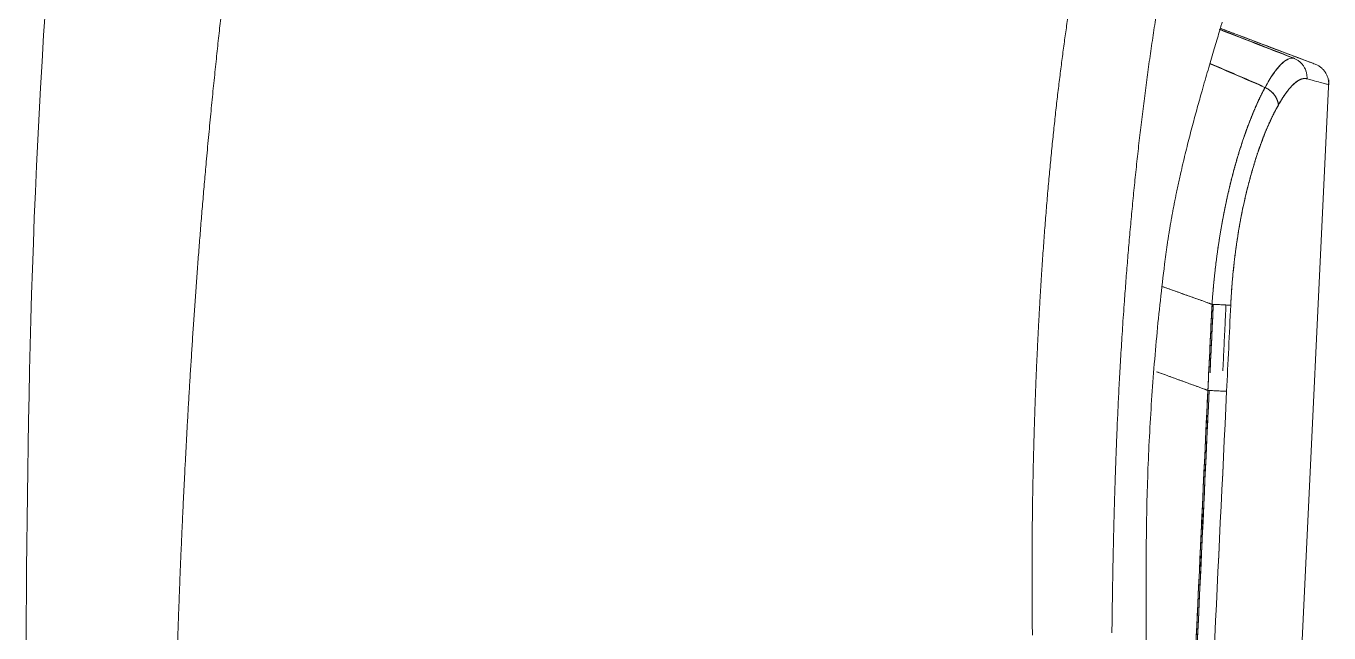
# Model space of a CAD drawing. Extents: x 12185 to 15344, y -91 to 2224.
# Drawn here: x 12843.11 to 12874.34, y 1085.92 to 1100.48 of the extents above; entities that cross this region are included whole.
import ezdxf

# ---------------------------------------------------------------- set-up
doc = ezdxf.new("R2010")
doc.units = 0
doc.header["$LTSCALE"] = 10
doc.header["$MEASUREMENT"] = 0
doc.layers.add('1', color=7, linetype='CONTINUOUS')

msp = doc.modelspace()

# ---------------------------------------------------------------- linework, layer by layer
at = {"layer": '1', "color": 7, "linetype": 'Continuous', "lineweight": 18}
msp.add_line((12872.461, 1060.108), (12874.336, 1099.186), dxfattribs=at)
for points, degree in [([(12843.109, 1085.153), (12843.145, 1097.353), (12843.575, 1111.616), (12847.728, 1125.636)], 3), ([(12871.702, 1100.399), (12872.28, 1100.174), (12872.858, 1099.949), (12873.436, 1099.724)], 3), ([(12873.977, 1099.572), (12871.733, 1100.422)], 1), ([(12873.436, 1099.724), (12872.873, 1099.944), (12872.31, 1100.163), (12871.746, 1100.382)], 3), ([(12873.452, 1099.724), (12872.884, 1099.945), (12872.316, 1100.166), (12871.748, 1100.387)], 3), ([(12871.748, 1100.387), (12872.316, 1100.166), (12872.884, 1099.945), (12873.452, 1099.724)], 3), ([(12871.755, 1100.413), (12872.486, 1100.137), (12873.216, 1099.86), (12873.947, 1099.583)], 3), ([(12873.947, 1099.583), (12873.349, 1099.81), (12872.752, 1100.036), (12872.154, 1100.262)], 3), ([(12871.482, 1099.573), (12871.895, 1099.395), (12872.308, 1099.216), (12872.721, 1099.038)], 3), ([(12872.721, 1099.038), (12872.308, 1099.216), (12871.895, 1099.395), (12871.482, 1099.573)], 3), ([(12871.485, 1099.582), (12871.905, 1099.4), (12872.325, 1099.219), (12872.745, 1099.038)], 3), ([(12872.745, 1099.038), (12872.325, 1099.219), (12871.905, 1099.4), (12871.485, 1099.582)], 3), ([(12872.804, 1099.003), (12872.939, 1099.251), (12873.198, 1099.623), (12873.411, 1099.724), (12873.499, 1099.7)], 3), ([(12873.499, 1099.7), (12873.478, 1099.708), (12873.457, 1099.716), (12873.436, 1099.724)], 3), ([(12873.436, 1099.724), (12873.457, 1099.716), (12873.478, 1099.708), (12873.499, 1099.7)], 3), ([(12873.515, 1099.7), (12873.494, 1099.708), (12873.473, 1099.716), (12873.452, 1099.724)], 3), ([(12873.452, 1099.724), (12873.473, 1099.716), (12873.494, 1099.708), (12873.515, 1099.7)], 3), ([(12873.947, 1099.583), (12873.967, 1099.576), (12873.987, 1099.568), (12874.008, 1099.56)], 3), ([(12874.008, 1099.56), (12873.987, 1099.568), (12873.967, 1099.576), (12873.947, 1099.583)], 3), ([(12872.721, 1099.038), (12872.749, 1099.026), (12872.777, 1099.014), (12872.804, 1099.003)], 3), ([(12872.804, 1099.003), (12872.777, 1099.014), (12872.749, 1099.026), (12872.721, 1099.038)], 3), ([(12871.451, 1093.832), (12870.332, 1094.233)], 1), ([(12870.332, 1094.233), (12870.705, 1094.099), (12871.078, 1093.965), (12871.451, 1093.832)], 3), ([(12871.434, 1091.737), (12871.533, 1093.802)], 1), ([(12871.533, 1093.802), (12871.5, 1093.114), (12871.467, 1092.425), (12871.434, 1091.737)], 3), ([(12871.533, 1093.802), (12871.451, 1093.832)], 1), ([(12871.451, 1093.832), (12871.478, 1093.822), (12871.505, 1093.812), (12871.533, 1093.802)], 3), ([(12871.486, 1092.16), (12871.512, 1092.708), (12871.538, 1093.255), (12871.564, 1093.802)], 3), ([(12871.564, 1093.802), (12871.486, 1092.16)], 1), ([(12871.868, 1093.786), (12871.793, 1092.21)], 1), ([(12871.982, 1093.781), (12871.949, 1093.092), (12871.916, 1092.404), (12871.883, 1091.716)], 3), ([(12871.883, 1091.715), (12871.916, 1092.404), (12871.949, 1093.092), (12871.982, 1093.781)], 3), ([(12870.205, 1092.185), (12871.352, 1091.768)], 1), ([(12871.352, 1091.768), (12870.97, 1091.907), (12870.587, 1092.046), (12870.205, 1092.185)], 3), ([(12871.434, 1091.737), (12871.037, 1083.343), (12870.641, 1074.949), (12870.244, 1066.554)], 3), ([(12870.276, 1066.554), (12870.672, 1074.95), (12871.069, 1083.345), (12871.466, 1091.741)], 3), ([(12871.883, 1091.716), (12871.48, 1083.322), (12871.077, 1074.928), (12870.674, 1066.534)], 3), ([(12870.674, 1066.534), (12871.077, 1074.928), (12871.48, 1083.322), (12871.883, 1091.715)], 3), ([(12871.352, 1091.768), (12871.434, 1091.737)], 1), ([(12871.434, 1091.737), (12871.406, 1091.747), (12871.379, 1091.757), (12871.352, 1091.768)], 3), ([(12869.957, 1087.789), (12869.94, 1080.82), (12869.922, 1073.852), (12869.905, 1066.883)], 3)]:
    msp.add_open_spline(points, degree=degree, dxfattribs=at)
at = {"layer": '1', "color": 7, "linetype": 'Continuous', "lineweight": 13}
for points, knots in [([(12846.721, 1085.09), (12846.723, 1085.149), (12846.727, 1085.269), (12846.732, 1085.448), (12846.738, 1085.629), (12846.745, 1085.81), (12846.751, 1085.993), (12846.757, 1086.177), (12846.764, 1086.362), (12846.771, 1086.548), (12846.778, 1086.735), (12846.785, 1086.924), (12846.793, 1087.113), (12846.8, 1087.304), (12846.808, 1087.495), (12846.816, 1087.688), (12846.824, 1087.882), (12846.833, 1088.077), (12846.841, 1088.272), (12846.85, 1088.47), (12846.859, 1088.668), (12846.869, 1088.867), (12846.878, 1089.067), (12846.888, 1089.269), (12846.898, 1089.471), (12846.908, 1089.675), (12846.918, 1089.879), (12846.929, 1090.085), (12846.94, 1090.292), (12846.951, 1090.499), (12846.962, 1090.708), (12846.974, 1090.918), (12846.986, 1091.129), (12846.998, 1091.341), (12847.01, 1091.555), (12847.023, 1091.769), (12847.036, 1091.984), (12847.049, 1092.2), (12847.063, 1092.418), (12847.077, 1092.636), (12847.091, 1092.855), (12847.105, 1093.076), (12847.12, 1093.297), (12847.135, 1093.52), (12847.151, 1093.743), (12847.166, 1093.968), (12847.183, 1094.193), (12847.199, 1094.42), (12847.216, 1094.648), (12847.233, 1094.876), (12847.251, 1095.106), (12847.269, 1095.337), (12847.287, 1095.568), (12847.306, 1095.801), (12847.325, 1096.035), (12847.345, 1096.269), (12847.365, 1096.505), (12847.386, 1096.742), (12847.406, 1096.979), (12847.438, 1097.333), (12847.481, 1097.796), (12847.535, 1098.361), (12847.588, 1098.905), (12847.642, 1099.43), (12847.695, 1099.934), (12847.748, 1100.419), (12847.8, 1100.884), (12847.851, 1101.329), (12847.901, 1101.755), (12847.951, 1102.162), (12847.999, 1102.549), (12848.046, 1102.916), (12848.091, 1103.265), (12848.135, 1103.595), (12848.177, 1103.905), (12848.217, 1104.197), (12848.256, 1104.47), (12848.292, 1104.724), (12848.326, 1104.96), (12848.359, 1105.178), (12848.389, 1105.377), (12848.422, 1105.598), (12848.46, 1105.845), (12848.504, 1106.123), (12848.547, 1106.395), (12848.59, 1106.662), (12848.632, 1106.923), (12848.674, 1107.178), (12848.715, 1107.428), (12848.756, 1107.672), (12848.796, 1107.912), (12848.836, 1108.145), (12848.876, 1108.373), (12848.914, 1108.596), (12848.952, 1108.814), (12848.99, 1109.026), (12849.026, 1109.233), (12849.062, 1109.435), (12849.098, 1109.631), (12849.132, 1109.822), (12849.166, 1110.009), (12849.199, 1110.19), (12849.244, 1110.44), (12849.304, 1110.765), (12849.379, 1111.17), (12849.457, 1111.588), (12849.538, 1112.019), (12849.624, 1112.462), (12849.712, 1112.916), (12849.805, 1113.381), (12849.901, 1113.856), (12850.001, 1114.34), (12850.086, 1114.738), (12850.152, 1115.044), (12850.198, 1115.257), (12850.244, 1115.463), (12850.289, 1115.663), (12850.333, 1115.857), (12850.376, 1116.044), (12850.419, 1116.226), (12850.46, 1116.401), (12850.501, 1116.571), (12850.54, 1116.735), (12850.579, 1116.893), (12850.616, 1117.046), (12850.653, 1117.193), (12850.688, 1117.334), (12850.723, 1117.471), (12850.756, 1117.601), (12850.789, 1117.727), (12850.82, 1117.848), (12850.851, 1117.963), (12850.88, 1118.074), (12850.908, 1118.179), (12850.936, 1118.28), (12850.962, 1118.375), (12850.987, 1118.466), (12851.011, 1118.552), (12851.045, 1118.67), (12851.087, 1118.819), (12851.139, 1118.998), (12851.19, 1119.172), (12851.239, 1119.34), (12851.288, 1119.503), (12851.335, 1119.66), (12851.381, 1119.812), (12851.426, 1119.959), (12851.469, 1120.1), (12851.511, 1120.237), (12851.552, 1120.368), (12851.591, 1120.495), (12851.629, 1120.616), (12851.665, 1120.733), (12851.7, 1120.846), (12851.734, 1120.953), (12851.766, 1121.057), (12851.796, 1121.155), (12851.826, 1121.249), (12851.854, 1121.339), (12851.88, 1121.425), (12851.905, 1121.506), (12851.929, 1121.583), (12851.952, 1121.656), (12851.973, 1121.724), (12851.986, 1121.769), (12851.993, 1121.79)], [0, 0, 0, 0, 0.004211, 0.008448, 0.012713, 0.017004, 0.021321, 0.025666, 0.030037, 0.034435, 0.038859, 0.04331, 0.047787, 0.052291, 0.056822, 0.061378, 0.065962, 0.070572, 0.075208, 0.079871, 0.08456, 0.089275, 0.094017, 0.098786, 0.103581, 0.108402, 0.11325, 0.118124, 0.123025, 0.127952, 0.132906, 0.137887, 0.142894, 0.147927, 0.152988, 0.158074, 0.163188, 0.168328, 0.173495, 0.178688, 0.183908, 0.189156, 0.194429, 0.19973, 0.205058, 0.210413, 0.215794, 0.221203, 0.226639, 0.232103, 0.237594, 0.243112, 0.248658, 0.254232, 0.259833, 0.265463, 0.27112, 0.276805, 0.282519, 0.288261, 0.302359, 0.315998, 0.329182, 0.341912, 0.35419, 0.366018, 0.377397, 0.388328, 0.398811, 0.408845, 0.418432, 0.427571, 0.436262, 0.444504, 0.452297, 0.459642, 0.466537, 0.472981, 0.478976, 0.484519, 0.489611, 0.49425, 0.501531, 0.508694, 0.51574, 0.522667, 0.529475, 0.536165, 0.542735, 0.549186, 0.555517, 0.561727, 0.567817, 0.573786, 0.579633, 0.585359, 0.590962, 0.596443, 0.601801, 0.607036, 0.612147, 0.617134, 0.621997, 0.632855, 0.644181, 0.655975, 0.668239, 0.680972, 0.694175, 0.707848, 0.721992, 0.736608, 0.751694, 0.758484, 0.765121, 0.771607, 0.77794, 0.78412, 0.790148, 0.796023, 0.801745, 0.807313, 0.812727, 0.817988, 0.823094, 0.828047, 0.832845, 0.837488, 0.841976, 0.84631, 0.850489, 0.854512, 0.858381, 0.862093, 0.865651, 0.869052, 0.872298, 0.875388, 0.878322, 0.885051, 0.891618, 0.898022, 0.904264, 0.910343, 0.916258, 0.92201, 0.927598, 0.933022, 0.938282, 0.943378, 0.948309, 0.953076, 0.957677, 0.962114, 0.966386, 0.970493, 0.974434, 0.97821, 0.98182, 0.985264, 0.988543, 0.991656, 0.994603, 0.997385, 1, 1, 1, 1]), ([(12867.228, 1085.868), (12867.228, 1085.901), (12867.227, 1085.967), (12867.226, 1086.067), (12867.225, 1086.168), (12867.224, 1086.269), (12867.223, 1086.371), (12867.222, 1086.473), (12867.221, 1086.576), (12867.221, 1086.68), (12867.22, 1086.784), (12867.22, 1086.889), (12867.219, 1086.995), (12867.219, 1087.101), (12867.219, 1087.207), (12867.219, 1087.314), (12867.219, 1087.422), (12867.219, 1087.53), (12867.22, 1087.639), (12867.22, 1087.748), (12867.22, 1087.858), (12867.221, 1087.968), (12867.222, 1088.079), (12867.223, 1088.19), (12867.224, 1088.302), (12867.225, 1088.414), (12867.226, 1088.527), (12867.227, 1088.64), (12867.228, 1088.754), (12867.23, 1088.868), (12867.232, 1088.983), (12867.233, 1089.098), (12867.235, 1089.214), (12867.237, 1089.33), (12867.239, 1089.446), (12867.242, 1089.563), (12867.244, 1089.68), (12867.246, 1089.798), (12867.249, 1089.916), (12867.252, 1090.035), (12867.255, 1090.154), (12867.258, 1090.273), (12867.261, 1090.393), (12867.264, 1090.513), (12867.268, 1090.633), (12867.271, 1090.754), (12867.275, 1090.876), (12867.279, 1090.997), (12867.283, 1091.119), (12867.287, 1091.241), (12867.291, 1091.364), (12867.295, 1091.487), (12867.3, 1091.61), (12867.305, 1091.734), (12867.309, 1091.858), (12867.314, 1091.982), (12867.32, 1092.107), (12867.325, 1092.231), (12867.33, 1092.357), (12867.336, 1092.482), (12867.342, 1092.608), (12867.348, 1092.734), (12867.354, 1092.86), (12867.36, 1092.986), (12867.366, 1093.113), (12867.373, 1093.24), (12867.38, 1093.367), (12867.387, 1093.495), (12867.394, 1093.623), (12867.401, 1093.751), (12867.408, 1093.879), (12867.416, 1094.007), (12867.424, 1094.136), (12867.432, 1094.265), (12867.44, 1094.394), (12867.448, 1094.523), (12867.465, 1094.776), (12867.49, 1095.148), (12867.526, 1095.635), (12867.564, 1096.111), (12867.603, 1096.579), (12867.645, 1097.036), (12867.688, 1097.485), (12867.733, 1097.924), (12867.779, 1098.355), (12867.827, 1098.778), (12867.877, 1099.192), (12867.928, 1099.599), (12867.981, 1099.998), (12868.035, 1100.389), (12868.091, 1100.774), (12868.149, 1101.151), (12868.194, 1101.435), (12868.227, 1101.64), (12868.251, 1101.779), (12868.279, 1101.946), (12868.314, 1102.141), (12868.354, 1102.365), (12868.4, 1102.616), (12868.452, 1102.894), (12868.51, 1103.198), (12868.575, 1103.528), (12868.647, 1103.883), (12868.726, 1104.262), (12868.812, 1104.665), (12868.906, 1105.092), (12869.009, 1105.541), (12869.119, 1106.012), (12869.239, 1106.506), (12869.34, 1106.908), (12869.418, 1107.216), (12869.472, 1107.422), (12869.525, 1107.627), (12869.578, 1107.828), (12869.63, 1108.028), (12869.683, 1108.226), (12869.735, 1108.421), (12869.788, 1108.615), (12869.84, 1108.807), (12869.891, 1108.996), (12869.943, 1109.184), (12869.994, 1109.37), (12870.045, 1109.554), (12870.096, 1109.736), (12870.147, 1109.916), (12870.197, 1110.095), (12870.247, 1110.272), (12870.297, 1110.448), (12870.346, 1110.621), (12870.395, 1110.793), (12870.444, 1110.964), (12870.492, 1111.133), (12870.54, 1111.3), (12870.588, 1111.466), (12870.635, 1111.63), (12870.682, 1111.793), (12870.729, 1111.954), (12870.775, 1112.114), (12870.806, 1112.22), (12870.821, 1112.273)], [0, 0, 0, 0, 0.002945, 0.005909, 0.008892, 0.011893, 0.014913, 0.017951, 0.021006, 0.02408, 0.027171, 0.03028, 0.033407, 0.03655, 0.039711, 0.042889, 0.046083, 0.049295, 0.052522, 0.055767, 0.059027, 0.062303, 0.065596, 0.068904, 0.072228, 0.075567, 0.078922, 0.082292, 0.085677, 0.089078, 0.092493, 0.095922, 0.099367, 0.102826, 0.106299, 0.109786, 0.113288, 0.116804, 0.120333, 0.123877, 0.127434, 0.131004, 0.134588, 0.138186, 0.141797, 0.145421, 0.149058, 0.152708, 0.156371, 0.160047, 0.163736, 0.167437, 0.171151, 0.174878, 0.178617, 0.182369, 0.186133, 0.189909, 0.193698, 0.197499, 0.201313, 0.205138, 0.208976, 0.212826, 0.216688, 0.220562, 0.224449, 0.228347, 0.232258, 0.236181, 0.240116, 0.244064, 0.248023, 0.251995, 0.25598, 0.259976, 0.263985, 0.279444, 0.294687, 0.309728, 0.324581, 0.339259, 0.353776, 0.368143, 0.382372, 0.396476, 0.410466, 0.424352, 0.438144, 0.451853, 0.465488, 0.479058, 0.492571, 0.496594, 0.501716, 0.507943, 0.51528, 0.523737, 0.533325, 0.544058, 0.555953, 0.569032, 0.583322, 0.598854, 0.615665, 0.633798, 0.653305, 0.674242, 0.696675, 0.720679, 0.730586, 0.74048, 0.750359, 0.760225, 0.770076, 0.779911, 0.789731, 0.799535, 0.809321, 0.81909, 0.828841, 0.838571, 0.848282, 0.857971, 0.867639, 0.877282, 0.886902, 0.896496, 0.906063, 0.915603, 0.925113, 0.934593, 0.944042, 0.953458, 0.96284, 0.972187, 0.981496, 0.990768, 1, 1, 1, 1])]:
    msp.add_open_spline(points, degree=3, knots=knots, dxfattribs=at)
at = {"layer": '1', "color": 7, "linetype": 'Continuous', "lineweight": 18}
for points, knots in [([(12869.134, 1085.919), (12869.134, 1085.941), (12869.135, 1085.985), (12869.136, 1086.053), (12869.137, 1086.123), (12869.138, 1086.195), (12869.139, 1086.269), (12869.14, 1086.346), (12869.141, 1086.425), (12869.142, 1086.507), (12869.143, 1086.59), (12869.144, 1086.677), (12869.146, 1086.765), (12869.147, 1086.856), (12869.149, 1086.949), (12869.15, 1087.045), (12869.152, 1087.142), (12869.154, 1087.242), (12869.155, 1087.345), (12869.157, 1087.449), (12869.159, 1087.556), (12869.161, 1087.666), (12869.164, 1087.777), (12869.166, 1087.891), (12869.169, 1088.007), (12869.171, 1088.126), (12869.174, 1088.247), (12869.177, 1088.37), (12869.18, 1088.495), (12869.184, 1088.623), (12869.187, 1088.753), (12869.191, 1088.886), (12869.194, 1089.02), (12869.198, 1089.157), (12869.203, 1089.297), (12869.207, 1089.438), (12869.212, 1089.582), (12869.216, 1089.728), (12869.221, 1089.876), (12869.227, 1090.026), (12869.232, 1090.179), (12869.239, 1090.355), (12869.247, 1090.556), (12869.256, 1090.785), (12869.266, 1091.023), (12869.278, 1091.27), (12869.29, 1091.526), (12869.303, 1091.791), (12869.318, 1092.064), (12869.334, 1092.346), (12869.351, 1092.637), (12869.369, 1092.936), (12869.389, 1093.243), (12869.41, 1093.558), (12869.431, 1093.852), (12869.451, 1094.122), (12869.47, 1094.365), (12869.489, 1094.61), (12869.509, 1094.855), (12869.529, 1095.101), (12869.551, 1095.349), (12869.572, 1095.597), (12869.595, 1095.846), (12869.618, 1096.095), (12869.643, 1096.346), (12869.667, 1096.597), (12869.693, 1096.848), (12869.72, 1097.1), (12869.747, 1097.352), (12869.775, 1097.605), (12869.804, 1097.857), (12869.834, 1098.11), (12869.864, 1098.363), (12869.896, 1098.616), (12869.928, 1098.869), (12869.961, 1099.121), (12869.995, 1099.374), (12870.03, 1099.626), (12870.066, 1099.878), (12870.103, 1100.129), (12870.14, 1100.38), (12870.179, 1100.63), (12870.218, 1100.879), (12870.25, 1101.079), (12870.275, 1101.234), (12870.294, 1101.35), (12870.316, 1101.477), (12870.339, 1101.618), (12870.365, 1101.77), (12870.393, 1101.934), (12870.423, 1102.11), (12870.456, 1102.297), (12870.492, 1102.495), (12870.53, 1102.704), (12870.571, 1102.923), (12870.615, 1103.152), (12870.661, 1103.391), (12870.71, 1103.639), (12870.761, 1103.896), (12870.816, 1104.162), (12870.873, 1104.436), (12870.933, 1104.717), (12870.996, 1105.006), (12871.062, 1105.302), (12871.131, 1105.604), (12871.202, 1105.913), (12871.276, 1106.227), (12871.352, 1106.547), (12871.431, 1106.872), (12871.49, 1107.109), (12871.527, 1107.258), (12871.542, 1107.32), (12871.558, 1107.383), (12871.574, 1107.448), (12871.591, 1107.515), (12871.609, 1107.584), (12871.627, 1107.655), (12871.646, 1107.728), (12871.665, 1107.803), (12871.685, 1107.88), (12871.705, 1107.958), (12871.726, 1108.038), (12871.747, 1108.12), (12871.769, 1108.204), (12871.792, 1108.289), (12871.815, 1108.376), (12871.838, 1108.465), (12871.862, 1108.556), (12871.887, 1108.648), (12871.912, 1108.742), (12871.938, 1108.838), (12871.964, 1108.935), (12871.991, 1109.034), (12872.018, 1109.134), (12872.045, 1109.236), (12872.073, 1109.339), (12872.102, 1109.444), (12872.131, 1109.551), (12872.16, 1109.659), (12872.19, 1109.768), (12872.221, 1109.879), (12872.251, 1109.992), (12872.282, 1110.106), (12872.314, 1110.221), (12872.346, 1110.338), (12872.378, 1110.456), (12872.411, 1110.575), (12872.444, 1110.696), (12872.478, 1110.818), (12872.512, 1110.942), (12872.546, 1111.066), (12872.581, 1111.192), (12872.616, 1111.32), (12872.652, 1111.448), (12872.687, 1111.578), (12872.724, 1111.709), (12872.761, 1111.841), (12872.798, 1111.974), (12872.836, 1112.109), (12872.875, 1112.245), (12872.914, 1112.382), (12872.953, 1112.521), (12872.979, 1112.613), (12872.992, 1112.66)], [0, 0, 0, 0, 0.001889, 0.003843, 0.005863, 0.00795, 0.010102, 0.012322, 0.014608, 0.016961, 0.019382, 0.021871, 0.024428, 0.027053, 0.029745, 0.032504, 0.03533, 0.038223, 0.041182, 0.044209, 0.047302, 0.050462, 0.053691, 0.056987, 0.060351, 0.063783, 0.067283, 0.070852, 0.074488, 0.078191, 0.081962, 0.085801, 0.089707, 0.093681, 0.097722, 0.101831, 0.106007, 0.11025, 0.114561, 0.118939, 0.123385, 0.127898, 0.13432, 0.141011, 0.14797, 0.155197, 0.162692, 0.170456, 0.178488, 0.186788, 0.195357, 0.204195, 0.213301, 0.222675, 0.232318, 0.239557, 0.24685, 0.254199, 0.261603, 0.269062, 0.276577, 0.284146, 0.29177, 0.299449, 0.307183, 0.314972, 0.322816, 0.330715, 0.338669, 0.346677, 0.35474, 0.362858, 0.371031, 0.379259, 0.387541, 0.395878, 0.404271, 0.412718, 0.42122, 0.429777, 0.438389, 0.447056, 0.455779, 0.464557, 0.468209, 0.472333, 0.476931, 0.482001, 0.487544, 0.49356, 0.500049, 0.507011, 0.514445, 0.522352, 0.530732, 0.539585, 0.548911, 0.55871, 0.568982, 0.579727, 0.590947, 0.602641, 0.614809, 0.627452, 0.640571, 0.654166, 0.668238, 0.682786, 0.697813, 0.713318, 0.716132, 0.719046, 0.722059, 0.725171, 0.728384, 0.731695, 0.735107, 0.738618, 0.742229, 0.74594, 0.74975, 0.75366, 0.75767, 0.76178, 0.76599, 0.7703, 0.77471, 0.77922, 0.78383, 0.78854, 0.79335, 0.79826, 0.803271, 0.808381, 0.813592, 0.818904, 0.824315, 0.829827, 0.835439, 0.841152, 0.846964, 0.852877, 0.85889, 0.865003, 0.871215, 0.877528, 0.883939, 0.89045, 0.897059, 0.903767, 0.910571, 0.917473, 0.924472, 0.931568, 0.938761, 0.946053, 0.953445, 0.96094, 0.968541, 0.97625, 0.984064, 0.991982, 1, 1, 1, 1]), ([(12870.396, 1094.765), (12870.397, 1094.778), (12870.401, 1094.804), (12870.406, 1094.843), (12870.411, 1094.882), (12870.416, 1094.921), (12870.421, 1094.959), (12870.426, 1094.998), (12870.431, 1095.037), (12870.437, 1095.075), (12870.442, 1095.114), (12870.448, 1095.152), (12870.453, 1095.19), (12870.459, 1095.229), (12870.464, 1095.267), (12870.47, 1095.305), (12870.476, 1095.343), (12870.482, 1095.381), (12870.488, 1095.419), (12870.494, 1095.457), (12870.5, 1095.495), (12870.506, 1095.533), (12870.512, 1095.571), (12870.518, 1095.609), (12870.525, 1095.646), (12870.531, 1095.684), (12870.537, 1095.721), (12870.544, 1095.759), (12870.551, 1095.796), (12870.557, 1095.834), (12870.564, 1095.871), (12870.57, 1095.908), (12870.577, 1095.946), (12870.584, 1095.983), (12870.591, 1096.02), (12870.598, 1096.057), (12870.605, 1096.094), (12870.612, 1096.131), (12870.619, 1096.168), (12870.626, 1096.205), (12870.633, 1096.241), (12870.64, 1096.278), (12870.648, 1096.315), (12870.655, 1096.351), (12870.662, 1096.388), (12870.67, 1096.424), (12870.677, 1096.461), (12870.685, 1096.497), (12870.692, 1096.534), (12870.7, 1096.57), (12870.708, 1096.606), (12870.715, 1096.642), (12870.723, 1096.678), (12870.731, 1096.714), (12870.739, 1096.75), (12870.747, 1096.786), (12870.755, 1096.822), (12870.763, 1096.858), (12870.771, 1096.894), (12870.794, 1096.999), (12870.834, 1097.173), (12870.891, 1097.41), (12870.949, 1097.643), (12871.006, 1097.87), (12871.064, 1098.091), (12871.123, 1098.308), (12871.18, 1098.519), (12871.238, 1098.725), (12871.3, 1098.946), (12871.367, 1099.179), (12871.438, 1099.422), (12871.506, 1099.653), (12871.571, 1099.875), (12871.633, 1100.085), (12871.692, 1100.286), (12871.734, 1100.426), (12871.76, 1100.516), (12871.77, 1100.547), (12871.775, 1100.565), (12871.776, 1100.568)], [0, 0, 0, 0, 0.005469, 0.010932, 0.016389, 0.02184, 0.027284, 0.032723, 0.038156, 0.043584, 0.049007, 0.054425, 0.059837, 0.065245, 0.070649, 0.076048, 0.081444, 0.086835, 0.092222, 0.097606, 0.102987, 0.108364, 0.113739, 0.11911, 0.124479, 0.129846, 0.13521, 0.140572, 0.145932, 0.151291, 0.156648, 0.162004, 0.167358, 0.172712, 0.178065, 0.183417, 0.188769, 0.19412, 0.199472, 0.204824, 0.210176, 0.215528, 0.220881, 0.226235, 0.23159, 0.236947, 0.242304, 0.247664, 0.253025, 0.258388, 0.263753, 0.269121, 0.274491, 0.279863, 0.285239, 0.290617, 0.295999, 0.301384, 0.306773, 0.312165, 0.349115, 0.385819, 0.422328, 0.458693, 0.494962, 0.531189, 0.567424, 0.603717, 0.64012, 0.687504, 0.734825, 0.782187, 0.829698, 0.877463, 0.925586, 0.974172, 0.985706, 0.997225, 1, 1, 1, 1]), ([(12873.499, 1099.7), (12873.455, 1099.712), (12873.407, 1099.705), (12873.303, 1099.658), (12873.247, 1099.617), (12873.129, 1099.5), (12873.067, 1099.424), (12872.939, 1099.238), (12872.872, 1099.129), (12872.804, 1099.003)], [0, 0, 0, 0, 0.25, 0.25, 0.5, 0.5, 0.75, 0.75, 1, 1, 1, 1]), ([(12873.81, 1099.21), (12873.811, 1099.235), (12873.811, 1099.26), (12873.806, 1099.31), (12873.802, 1099.336), (12873.789, 1099.386), (12873.781, 1099.412), (12873.76, 1099.46), (12873.747, 1099.484), (12873.719, 1099.529), (12873.703, 1099.551), (12873.668, 1099.59), (12873.648, 1099.608), (12873.608, 1099.641), (12873.587, 1099.655), (12873.544, 1099.681), (12873.522, 1099.691), (12873.499, 1099.7)], [0, 0, 0, 0, 0.125, 0.125, 0.25, 0.25, 0.375, 0.375, 0.5, 0.5, 0.625, 0.625, 0.75, 0.75, 0.875, 0.875, 1, 1, 1, 1]), ([(12873.499, 1099.7), (12873.522, 1099.691), (12873.544, 1099.681), (12873.587, 1099.655), (12873.608, 1099.641), (12873.648, 1099.608), (12873.667, 1099.59), (12873.703, 1099.551), (12873.719, 1099.529), (12873.747, 1099.484), (12873.76, 1099.461), (12873.781, 1099.412), (12873.789, 1099.387), (12873.802, 1099.336), (12873.806, 1099.31), (12873.811, 1099.26), (12873.811, 1099.235), (12873.81, 1099.21)], [0, 0, 0, 0, 0.125, 0.125, 0.25, 0.25, 0.375, 0.375, 0.5, 0.5, 0.625, 0.625, 0.75, 0.75, 0.875, 0.875, 1, 1, 1, 1]), ([(12874.008, 1099.56), (12874.03, 1099.552), (12874.053, 1099.541), (12874.098, 1099.516), (12874.12, 1099.502), (12874.161, 1099.469), (12874.181, 1099.451), (12874.217, 1099.411), (12874.234, 1099.39), (12874.263, 1099.344), (12874.276, 1099.321), (12874.298, 1099.271), (12874.307, 1099.246), (12874.321, 1099.195), (12874.325, 1099.169), (12874.331, 1099.118), (12874.331, 1099.093), (12874.33, 1099.069)], [0, 0, 0, 0, 0.125, 0.125, 0.25, 0.25, 0.375, 0.375, 0.5, 0.5, 0.625, 0.625, 0.75, 0.75, 0.875, 0.875, 1, 1, 1, 1]), ([(12874.33, 1099.069), (12874.331, 1099.093), (12874.331, 1099.118), (12874.325, 1099.169), (12874.321, 1099.195), (12874.307, 1099.246), (12874.298, 1099.271), (12874.276, 1099.321), (12874.263, 1099.344), (12874.234, 1099.39), (12874.217, 1099.411), (12874.181, 1099.451), (12874.161, 1099.469), (12874.12, 1099.502), (12874.098, 1099.516), (12874.053, 1099.541), (12874.03, 1099.552), (12874.008, 1099.56)], [0, 0, 0, 0, 0.125, 0.125, 0.25, 0.25, 0.375, 0.375, 0.5, 0.5, 0.625, 0.625, 0.75, 0.75, 0.875, 0.875, 1, 1, 1, 1]), ([(12873.81, 1099.21), (12873.808, 1099.211), (12873.803, 1099.212), (12873.797, 1099.214), (12873.79, 1099.215), (12873.784, 1099.216), (12873.777, 1099.217), (12873.77, 1099.217), (12873.763, 1099.218), (12873.757, 1099.218), (12873.75, 1099.218), (12873.743, 1099.217), (12873.736, 1099.217), (12873.729, 1099.216), (12873.722, 1099.215), (12873.715, 1099.214), (12873.708, 1099.213), (12873.701, 1099.211), (12873.694, 1099.21), (12873.686, 1099.208), (12873.679, 1099.205), (12873.672, 1099.203), (12873.665, 1099.2), (12873.657, 1099.197), (12873.65, 1099.194), (12873.642, 1099.191), (12873.635, 1099.188), (12873.627, 1099.184), (12873.62, 1099.18), (12873.612, 1099.176), (12873.605, 1099.171), (12873.597, 1099.167), (12873.589, 1099.162), (12873.582, 1099.157), (12873.574, 1099.152), (12873.566, 1099.146), (12873.558, 1099.141), (12873.55, 1099.135), (12873.542, 1099.129), (12873.534, 1099.122), (12873.526, 1099.116), (12873.518, 1099.109), (12873.51, 1099.102), (12873.502, 1099.095), (12873.494, 1099.088), (12873.486, 1099.08), (12873.478, 1099.072), (12873.47, 1099.064), (12873.461, 1099.056), (12873.453, 1099.047), (12873.445, 1099.039), (12873.436, 1099.03), (12873.428, 1099.021), (12873.42, 1099.011), (12873.411, 1099.002), (12873.403, 1098.992), (12873.394, 1098.982), (12873.386, 1098.972), (12873.377, 1098.962), (12873.368, 1098.951), (12873.36, 1098.94), (12873.351, 1098.929), (12873.342, 1098.918), (12873.334, 1098.906), (12873.325, 1098.895), (12873.316, 1098.883), (12873.307, 1098.871), (12873.298, 1098.858), (12873.289, 1098.846), (12873.28, 1098.833), (12873.271, 1098.82), (12873.262, 1098.807), (12873.253, 1098.793), (12873.244, 1098.78), (12873.235, 1098.766), (12873.226, 1098.752), (12873.217, 1098.737), (12873.208, 1098.723), (12873.199, 1098.708), (12873.189, 1098.693), (12873.18, 1098.678), (12873.171, 1098.663), (12873.162, 1098.647), (12873.152, 1098.631), (12873.143, 1098.615), (12873.134, 1098.599), (12873.127, 1098.588), (12873.124, 1098.582)], [0, 0, 0, 0, 0.012087, 0.024155, 0.036203, 0.048233, 0.060245, 0.072239, 0.084216, 0.096176, 0.108119, 0.120046, 0.131957, 0.143853, 0.155734, 0.1676, 0.179452, 0.191291, 0.203117, 0.214929, 0.226729, 0.238518, 0.250294, 0.26206, 0.273815, 0.285559, 0.297294, 0.30902, 0.320736, 0.332444, 0.344144, 0.355836, 0.367521, 0.379199, 0.39087, 0.402536, 0.414197, 0.425852, 0.437503, 0.449149, 0.460792, 0.472432, 0.484069, 0.495703, 0.507336, 0.518967, 0.530597, 0.542226, 0.553855, 0.565485, 0.577115, 0.588746, 0.600379, 0.612014, 0.623652, 0.635292, 0.646936, 0.658584, 0.670236, 0.681893, 0.693555, 0.705222, 0.716896, 0.728576, 0.740263, 0.751957, 0.763659, 0.77537, 0.787089, 0.798817, 0.810554, 0.822302, 0.83406, 0.845828, 0.857608, 0.8694, 0.881204, 0.89302, 0.904849, 0.916692, 0.928549, 0.940419, 0.952304, 0.964205, 0.97612, 0.988052, 1, 1, 1, 1]), ([(12873.124, 1098.582), (12873.198, 1098.713), (12873.372, 1098.976), (12873.608, 1099.2), (12873.751, 1099.226), (12873.81, 1099.21)], [0, 0, 0, 0, 0.282557, 0.672041, 1, 1, 1, 1]), ([(12873.81, 1099.21), (12873.896, 1099.187), (12873.971, 1099.167), (12874.1, 1099.132), (12874.154, 1099.117), (12874.241, 1099.094), (12874.274, 1099.085), (12874.318, 1099.072), (12874.329, 1099.069), (12874.33, 1099.069)], [0, 0, 0, 0, 0.25, 0.25, 0.5, 0.5, 0.75, 0.75, 1, 1, 1, 1]), ([(12871.533, 1093.802), (12871.534, 1093.816), (12871.535, 1093.843), (12871.538, 1093.883), (12871.542, 1093.924), (12871.545, 1093.965), (12871.548, 1094.006), (12871.551, 1094.047), (12871.555, 1094.088), (12871.559, 1094.13), (12871.562, 1094.172), (12871.566, 1094.214), (12871.57, 1094.256), (12871.574, 1094.298), (12871.578, 1094.34), (12871.582, 1094.383), (12871.587, 1094.426), (12871.591, 1094.469), (12871.596, 1094.512), (12871.601, 1094.555), (12871.605, 1094.598), (12871.61, 1094.642), (12871.615, 1094.686), (12871.621, 1094.73), (12871.626, 1094.774), (12871.631, 1094.818), (12871.637, 1094.862), (12871.643, 1094.907), (12871.649, 1094.951), (12871.655, 1094.996), (12871.661, 1095.041), (12871.667, 1095.087), (12871.673, 1095.132), (12871.68, 1095.177), (12871.687, 1095.223), (12871.694, 1095.269), (12871.701, 1095.315), (12871.708, 1095.361), (12871.715, 1095.407), (12871.723, 1095.454), (12871.73, 1095.5), (12871.738, 1095.547), (12871.746, 1095.594), (12871.754, 1095.641), (12871.762, 1095.688), (12871.771, 1095.735), (12871.779, 1095.782), (12871.788, 1095.83), (12871.797, 1095.877), (12871.806, 1095.925), (12871.815, 1095.973), (12871.824, 1096.02), (12871.834, 1096.068), (12871.844, 1096.116), (12871.853, 1096.164), (12871.863, 1096.212), (12871.874, 1096.26), (12871.884, 1096.308), (12871.894, 1096.356), (12871.905, 1096.404), (12871.916, 1096.452), (12871.927, 1096.5), (12871.938, 1096.548), (12871.949, 1096.596), (12871.961, 1096.644), (12871.972, 1096.692), (12871.984, 1096.74), (12871.996, 1096.788), (12872.008, 1096.835), (12872.02, 1096.883), (12872.033, 1096.93), (12872.045, 1096.978), (12872.058, 1097.025), (12872.071, 1097.072), (12872.084, 1097.119), (12872.097, 1097.166), (12872.11, 1097.213), (12872.124, 1097.26), (12872.137, 1097.306), (12872.151, 1097.352), (12872.165, 1097.399), (12872.179, 1097.445), (12872.193, 1097.49), (12872.207, 1097.536), (12872.222, 1097.581), (12872.236, 1097.627), (12872.251, 1097.671), (12872.266, 1097.716), (12872.281, 1097.761), (12872.296, 1097.805), (12872.311, 1097.849), (12872.326, 1097.893), (12872.342, 1097.936), (12872.357, 1097.979), (12872.373, 1098.022), (12872.388, 1098.065), (12872.404, 1098.107), (12872.42, 1098.149), (12872.436, 1098.19), (12872.452, 1098.232), (12872.468, 1098.273), (12872.485, 1098.313), (12872.501, 1098.353), (12872.517, 1098.393), (12872.534, 1098.433), (12872.55, 1098.472), (12872.567, 1098.51), (12872.584, 1098.549), (12872.6, 1098.586), (12872.617, 1098.624), (12872.634, 1098.661), (12872.651, 1098.697), (12872.668, 1098.733), (12872.685, 1098.769), (12872.702, 1098.804), (12872.719, 1098.838), (12872.736, 1098.872), (12872.753, 1098.906), (12872.77, 1098.939), (12872.787, 1098.971), (12872.799, 1098.992), (12872.804, 1099.003)], [0, 0, 0, 0, 0.006238, 0.012505, 0.0188, 0.025125, 0.031478, 0.03786, 0.044272, 0.050714, 0.057185, 0.063687, 0.070219, 0.076782, 0.083376, 0.090001, 0.096658, 0.103346, 0.110068, 0.116821, 0.123608, 0.130429, 0.137283, 0.144172, 0.151096, 0.158055, 0.16505, 0.172082, 0.17915, 0.186256, 0.193399, 0.200582, 0.207803, 0.215065, 0.222366, 0.229709, 0.237094, 0.244521, 0.251992, 0.259506, 0.267063, 0.274663, 0.282306, 0.289991, 0.29772, 0.30549, 0.313303, 0.321158, 0.329055, 0.336993, 0.344973, 0.352994, 0.361057, 0.36916, 0.377303, 0.385487, 0.393711, 0.401975, 0.410279, 0.418622, 0.427004, 0.435425, 0.443885, 0.452383, 0.46092, 0.469494, 0.478107, 0.486757, 0.495444, 0.504168, 0.512929, 0.521727, 0.530563, 0.539436, 0.548347, 0.557296, 0.566282, 0.575306, 0.584368, 0.593468, 0.602606, 0.611783, 0.620997, 0.63025, 0.639542, 0.648871, 0.65824, 0.667647, 0.677093, 0.686577, 0.696101, 0.705663, 0.715264, 0.724904, 0.734583, 0.744301, 0.754058, 0.763855, 0.77369, 0.783565, 0.793479, 0.803432, 0.813424, 0.823456, 0.833527, 0.843637, 0.853786, 0.863975, 0.874203, 0.88447, 0.894777, 0.905123, 0.915508, 0.925932, 0.936395, 0.946898, 0.95744, 0.968021, 0.978642, 0.989301, 1, 1, 1, 1]), ([(12872.804, 1099.003), (12872.801, 1098.997), (12872.795, 1098.985), (12872.786, 1098.968), (12872.776, 1098.95), (12872.767, 1098.932), (12872.757, 1098.914), (12872.748, 1098.895), (12872.739, 1098.877), (12872.729, 1098.858), (12872.72, 1098.839), (12872.71, 1098.82), (12872.701, 1098.801), (12872.691, 1098.782), (12872.682, 1098.762), (12872.673, 1098.743), (12872.663, 1098.723), (12872.654, 1098.703), (12872.644, 1098.683), (12872.635, 1098.662), (12872.626, 1098.642), (12872.616, 1098.621), (12872.607, 1098.6), (12872.598, 1098.579), (12872.588, 1098.558), (12872.579, 1098.537), (12872.57, 1098.515), (12872.56, 1098.494), (12872.551, 1098.472), (12872.542, 1098.45), (12872.532, 1098.428), (12872.523, 1098.406), (12872.514, 1098.383), (12872.504, 1098.361), (12872.495, 1098.338), (12872.486, 1098.315), (12872.477, 1098.292), (12872.468, 1098.269), (12872.459, 1098.246), (12872.449, 1098.223), (12872.44, 1098.199), (12872.431, 1098.176), (12872.422, 1098.152), (12872.413, 1098.128), (12872.404, 1098.104), (12872.395, 1098.08), (12872.386, 1098.056), (12872.377, 1098.031), (12872.368, 1098.007), (12872.359, 1097.982), (12872.35, 1097.958), (12872.341, 1097.933), (12872.332, 1097.908), (12872.324, 1097.883), (12872.315, 1097.857), (12872.306, 1097.832), (12872.297, 1097.807), (12872.289, 1097.781), (12872.28, 1097.755), (12872.271, 1097.73), (12872.263, 1097.704), (12872.254, 1097.678), (12872.246, 1097.652), (12872.237, 1097.625), (12872.229, 1097.599), (12872.22, 1097.573), (12872.212, 1097.546), (12872.203, 1097.52), (12872.195, 1097.493), (12872.187, 1097.466), (12872.179, 1097.439), (12872.17, 1097.412), (12872.162, 1097.385), (12872.154, 1097.358), (12872.146, 1097.33), (12872.138, 1097.303), (12872.13, 1097.276), (12872.122, 1097.248), (12872.114, 1097.22), (12872.106, 1097.193), (12872.098, 1097.165), (12872.09, 1097.137), (12872.083, 1097.109), (12872.075, 1097.081), (12872.067, 1097.053), (12872.059, 1097.024), (12872.052, 1096.996), (12872.044, 1096.968), (12872.037, 1096.939), (12872.029, 1096.911), (12872.022, 1096.882), (12872.014, 1096.853), (12872.007, 1096.825), (12872, 1096.796), (12871.993, 1096.767), (12871.985, 1096.738), (12871.978, 1096.709), (12871.971, 1096.68), (12871.964, 1096.651), (12871.957, 1096.622), (12871.95, 1096.593), (12871.943, 1096.563), (12871.936, 1096.534), (12871.93, 1096.505), (12871.923, 1096.475), (12871.916, 1096.446), (12871.909, 1096.416), (12871.903, 1096.387), (12871.896, 1096.357), (12871.89, 1096.328), (12871.883, 1096.298), (12871.877, 1096.268), (12871.871, 1096.238), (12871.864, 1096.209), (12871.858, 1096.179), (12871.852, 1096.149), (12871.846, 1096.119), (12871.84, 1096.089), (12871.834, 1096.059), (12871.828, 1096.029), (12871.822, 1095.999), (12871.816, 1095.969), (12871.81, 1095.939), (12871.804, 1095.909), (12871.798, 1095.879), (12871.793, 1095.849), (12871.787, 1095.819), (12871.782, 1095.789), (12871.776, 1095.758), (12871.771, 1095.728), (12871.765, 1095.698), (12871.76, 1095.668), (12871.755, 1095.638), (12871.749, 1095.607), (12871.744, 1095.577), (12871.739, 1095.547), (12871.734, 1095.516), (12871.729, 1095.486), (12871.724, 1095.456), (12871.719, 1095.425), (12871.714, 1095.395), (12871.709, 1095.365), (12871.705, 1095.334), (12871.7, 1095.304), (12871.695, 1095.273), (12871.691, 1095.243), (12871.686, 1095.213), (12871.682, 1095.182), (12871.677, 1095.152), (12871.673, 1095.121), (12871.668, 1095.091), (12871.664, 1095.061), (12871.66, 1095.03), (12871.656, 1095), (12871.652, 1094.97), (12871.648, 1094.939), (12871.644, 1094.909), (12871.64, 1094.878), (12871.636, 1094.848), (12871.632, 1094.818), (12871.628, 1094.788), (12871.624, 1094.757), (12871.621, 1094.727), (12871.617, 1094.697), (12871.614, 1094.666), (12871.61, 1094.636), (12871.607, 1094.606), (12871.603, 1094.576), (12871.6, 1094.546), (12871.596, 1094.516), (12871.593, 1094.485), (12871.59, 1094.455), (12871.587, 1094.425), (12871.584, 1094.395), (12871.581, 1094.365), (12871.578, 1094.335), (12871.575, 1094.305), (12871.572, 1094.276), (12871.569, 1094.246), (12871.566, 1094.216), (12871.564, 1094.186), (12871.561, 1094.156), (12871.558, 1094.127), (12871.556, 1094.097), (12871.553, 1094.067), (12871.551, 1094.038), (12871.548, 1094.008), (12871.546, 1093.979), (12871.544, 1093.949), (12871.541, 1093.92), (12871.539, 1093.89), (12871.537, 1093.861), (12871.535, 1093.832), (12871.533, 1093.812), (12871.533, 1093.802), (12871.533, 1093.802)], [0, 0, 0, 0, 0.005874, 0.011742, 0.017603, 0.023458, 0.029306, 0.035148, 0.040983, 0.046812, 0.052634, 0.058449, 0.064258, 0.07006, 0.075855, 0.081644, 0.087426, 0.093201, 0.098969, 0.10473, 0.110485, 0.116233, 0.121974, 0.127708, 0.133435, 0.139155, 0.144868, 0.150575, 0.156274, 0.161966, 0.167651, 0.17333, 0.179001, 0.184665, 0.190322, 0.195972, 0.201614, 0.20725, 0.212878, 0.2185, 0.224114, 0.229721, 0.235321, 0.240913, 0.246499, 0.252077, 0.257649, 0.263213, 0.26877, 0.27432, 0.279863, 0.285398, 0.290927, 0.296449, 0.301963, 0.30747, 0.312971, 0.318464, 0.32395, 0.329429, 0.334901, 0.340366, 0.345824, 0.351275, 0.356719, 0.362156, 0.367586, 0.373009, 0.378426, 0.383835, 0.389238, 0.394633, 0.400022, 0.405404, 0.410779, 0.416148, 0.42151, 0.426864, 0.432213, 0.437554, 0.442889, 0.448217, 0.453538, 0.458852, 0.464159, 0.46946, 0.474754, 0.48004, 0.48532, 0.490593, 0.495858, 0.501117, 0.506369, 0.511614, 0.516851, 0.522082, 0.527305, 0.532521, 0.53773, 0.542932, 0.548127, 0.553314, 0.558494, 0.563667, 0.568833, 0.573991, 0.579142, 0.584285, 0.589421, 0.59455, 0.599671, 0.604785, 0.609891, 0.61499, 0.620082, 0.625166, 0.630242, 0.635311, 0.640373, 0.645428, 0.650476, 0.655516, 0.660549, 0.665575, 0.670593, 0.675605, 0.680609, 0.685606, 0.690597, 0.69558, 0.700556, 0.705526, 0.710488, 0.715443, 0.720392, 0.725334, 0.730269, 0.735197, 0.740118, 0.745032, 0.74994, 0.754841, 0.759736, 0.764624, 0.769505, 0.774379, 0.779247, 0.784109, 0.788963, 0.793811, 0.798653, 0.803487, 0.808315, 0.813136, 0.81795, 0.822756, 0.827557, 0.83235, 0.837136, 0.841915, 0.846686, 0.851451, 0.856209, 0.860959, 0.865702, 0.870438, 0.875167, 0.879888, 0.884602, 0.889308, 0.894007, 0.898699, 0.903383, 0.908059, 0.912728, 0.917389, 0.922043, 0.926689, 0.931328, 0.935958, 0.940581, 0.945197, 0.949805, 0.954405, 0.958997, 0.963582, 0.968159, 0.972728, 0.977289, 0.981843, 0.986389, 0.990927, 0.995457, 0.999979, 1, 1, 1, 1]), ([(12873.124, 1098.582), (12873.121, 1098.577), (12873.115, 1098.566), (12873.105, 1098.549), (12873.096, 1098.532), (12873.087, 1098.515), (12873.077, 1098.498), (12873.068, 1098.481), (12873.059, 1098.463), (12873.049, 1098.446), (12873.04, 1098.428), (12873.031, 1098.41), (12873.022, 1098.392), (12873.012, 1098.374), (12873.003, 1098.355), (12872.994, 1098.337), (12872.985, 1098.318), (12872.975, 1098.299), (12872.966, 1098.28), (12872.957, 1098.261), (12872.948, 1098.241), (12872.939, 1098.222), (12872.929, 1098.202), (12872.92, 1098.182), (12872.911, 1098.162), (12872.902, 1098.142), (12872.893, 1098.121), (12872.884, 1098.101), (12872.875, 1098.08), (12872.866, 1098.059), (12872.856, 1098.038), (12872.847, 1098.017), (12872.838, 1097.995), (12872.829, 1097.974), (12872.82, 1097.952), (12872.811, 1097.93), (12872.802, 1097.908), (12872.794, 1097.886), (12872.785, 1097.864), (12872.776, 1097.841), (12872.767, 1097.819), (12872.758, 1097.796), (12872.749, 1097.773), (12872.74, 1097.75), (12872.732, 1097.726), (12872.723, 1097.703), (12872.714, 1097.679), (12872.705, 1097.655), (12872.697, 1097.632), (12872.688, 1097.607), (12872.679, 1097.583), (12872.671, 1097.559), (12872.662, 1097.534), (12872.654, 1097.509), (12872.645, 1097.484), (12872.636, 1097.459), (12872.628, 1097.434), (12872.619, 1097.409), (12872.611, 1097.383), (12872.603, 1097.357), (12872.594, 1097.331), (12872.586, 1097.305), (12872.577, 1097.279), (12872.569, 1097.253), (12872.561, 1097.226), (12872.553, 1097.199), (12872.544, 1097.172), (12872.536, 1097.145), (12872.528, 1097.118), (12872.52, 1097.091), (12872.512, 1097.063), (12872.504, 1097.036), (12872.496, 1097.008), (12872.488, 1096.98), (12872.48, 1096.952), (12872.472, 1096.923), (12872.464, 1096.895), (12872.456, 1096.866), (12872.448, 1096.837), (12872.44, 1096.808), (12872.432, 1096.779), (12872.425, 1096.75), (12872.417, 1096.72), (12872.409, 1096.691), (12872.401, 1096.661), (12872.394, 1096.631), (12872.383, 1096.589), (12872.37, 1096.537), (12872.355, 1096.472), (12872.339, 1096.407), (12872.324, 1096.342), (12872.309, 1096.276), (12872.295, 1096.21), (12872.28, 1096.144), (12872.266, 1096.078), (12872.253, 1096.011), (12872.239, 1095.944), (12872.226, 1095.876), (12872.213, 1095.809), (12872.201, 1095.74), (12872.189, 1095.672), (12872.177, 1095.603), (12872.165, 1095.534), (12872.154, 1095.465), (12872.143, 1095.395), (12872.132, 1095.325), (12872.122, 1095.255), (12872.112, 1095.184), (12872.102, 1095.113), (12872.092, 1095.042), (12872.083, 1094.97), (12872.074, 1094.898), (12872.066, 1094.826), (12872.058, 1094.753), (12872.05, 1094.681), (12872.043, 1094.607), (12872.035, 1094.534), (12872.029, 1094.46), (12872.022, 1094.386), (12872.016, 1094.311), (12872.01, 1094.236), (12872.005, 1094.161), (12871.999, 1094.086), (12871.995, 1094.01), (12871.99, 1093.934), (12871.986, 1093.857), (12871.983, 1093.806), (12871.982, 1093.781)], [0, 0, 0, 0, 0.006133, 0.012254, 0.018364, 0.024463, 0.03055, 0.036627, 0.042694, 0.04875, 0.054796, 0.060832, 0.066859, 0.072876, 0.078884, 0.084883, 0.090873, 0.096855, 0.102828, 0.108794, 0.114752, 0.120702, 0.126644, 0.13258, 0.138509, 0.144431, 0.150347, 0.156257, 0.16216, 0.168058, 0.173951, 0.179838, 0.185721, 0.191599, 0.197472, 0.203341, 0.209206, 0.215068, 0.220926, 0.22678, 0.232632, 0.238481, 0.244328, 0.250172, 0.256014, 0.261854, 0.267693, 0.273531, 0.279368, 0.285204, 0.291039, 0.296874, 0.302709, 0.308545, 0.314381, 0.320217, 0.326055, 0.331894, 0.337734, 0.343576, 0.34942, 0.355266, 0.361114, 0.366966, 0.37282, 0.378678, 0.384539, 0.390403, 0.396272, 0.402144, 0.408022, 0.413904, 0.41979, 0.425682, 0.43158, 0.437483, 0.443391, 0.449306, 0.455228, 0.461156, 0.46709, 0.473032, 0.478981, 0.484938, 0.490902, 0.496875, 0.502855, 0.515528, 0.528157, 0.540746, 0.553296, 0.56581, 0.57829, 0.590739, 0.603159, 0.615552, 0.627921, 0.640268, 0.652596, 0.664907, 0.677204, 0.689489, 0.701765, 0.714033, 0.726297, 0.73856, 0.750823, 0.763089, 0.77536, 0.78764, 0.79993, 0.812233, 0.824552, 0.836889, 0.849246, 0.861626, 0.874031, 0.886464, 0.898928, 0.911423, 0.923954, 0.936522, 0.949129, 0.961779, 0.974472, 0.987212, 1, 1, 1, 1]), ([(12871.982, 1093.781), (12871.988, 1093.905), (12871.995, 1094.03), (12872.013, 1094.278), (12872.023, 1094.402), (12872.059, 1094.771), (12872.088, 1095.015), (12872.157, 1095.492), (12872.197, 1095.726), (12872.286, 1096.179), (12872.335, 1096.398), (12872.414, 1096.714), (12872.442, 1096.816), (12872.498, 1097.017), (12872.527, 1097.114), (12872.615, 1097.399), (12872.677, 1097.577), (12872.802, 1097.909), (12872.867, 1098.063), (12872.996, 1098.344), (12873.06, 1098.471), (12873.124, 1098.582)], [0, 0, 0, 0, 0.0625, 0.0625, 0.125, 0.125, 0.25, 0.25, 0.375, 0.375, 0.5, 0.5, 0.5625, 0.5625, 0.625, 0.625, 0.75, 0.75, 0.875, 0.875, 1, 1, 1, 1]), ([(12870.396, 1094.765), (12870.324, 1094.187), (12870.261, 1093.608), (12870.153, 1092.447), (12870.108, 1091.866), (12870.034, 1090.703), (12870.006, 1090.12), (12869.978, 1089.247), (12869.97, 1088.956), (12869.96, 1088.373), (12869.957, 1088.081), (12869.956, 1087.789)], [0, 0, 0, 0, 0.25, 0.25, 0.5, 0.5, 0.75, 0.75, 0.875, 0.875, 1, 1, 1, 1]), ([(12871.533, 1093.802), (12871.556, 1093.801), (12871.579, 1093.8), (12871.627, 1093.798), (12871.65, 1093.797), (12871.697, 1093.794), (12871.72, 1093.793), (12871.765, 1093.791), (12871.786, 1093.79), (12871.827, 1093.788), (12871.847, 1093.787), (12871.882, 1093.785), (12871.899, 1093.785), (12871.928, 1093.783), (12871.942, 1093.783), (12871.964, 1093.782), (12871.974, 1093.781), (12871.982, 1093.781)], [0, 0, 0, 0, 0.125, 0.125, 0.25, 0.25, 0.375, 0.375, 0.5, 0.5, 0.625, 0.625, 0.75, 0.75, 0.875, 0.875, 1, 1, 1, 1]), ([(12871.982, 1093.781), (12871.965, 1093.781), (12871.941, 1093.783), (12871.882, 1093.785), (12871.847, 1093.787), (12871.767, 1093.791), (12871.723, 1093.793), (12871.63, 1093.798), (12871.582, 1093.8), (12871.533, 1093.802)], [0, 0, 0, 0, 0.25, 0.25, 0.5, 0.5, 0.75, 0.75, 1, 1, 1, 1]), ([(12870.244, 1066.554), (12870.285, 1067.418), (12870.372, 1069.257), (12870.51, 1072.184), (12870.664, 1075.446), (12870.834, 1079.043), (12871.02, 1082.976), (12871.221, 1087.245), (12871.361, 1090.202), (12871.434, 1091.737)], [0, 0, 0, 0, 0.102886, 0.219096, 0.34863, 0.491487, 0.647667, 0.817171, 1, 1, 1, 1]), ([(12871.883, 1091.715), (12871.866, 1091.716), (12871.842, 1091.717), (12871.783, 1091.72), (12871.748, 1091.722), (12871.668, 1091.726), (12871.624, 1091.728), (12871.531, 1091.732), (12871.483, 1091.735), (12871.434, 1091.737)], [0, 0, 0, 0, 0.25, 0.25, 0.5, 0.5, 0.75, 0.75, 1, 1, 1, 1]), ([(12871.434, 1091.737), (12871.483, 1091.735), (12871.531, 1091.732), (12871.624, 1091.728), (12871.668, 1091.726), (12871.748, 1091.722), (12871.783, 1091.72), (12871.842, 1091.717), (12871.866, 1091.716), (12871.883, 1091.715)], [0, 0, 0, 0, 0.25, 0.25, 0.5, 0.5, 0.75, 0.75, 1, 1, 1, 1]), ([(12871.432, 1091.022), (12871.359, 1089.482), (12871.209, 1086.314), (12870.99, 1081.671), (12870.781, 1077.244), (12870.593, 1073.275), (12870.434, 1069.901), (12870.337, 1067.85), (12870.296, 1066.97)], [0, 0, 0, 0, 0.192115, 0.395131, 0.579155, 0.744188, 0.89023, 1, 1, 1, 1])]:
    msp.add_open_spline(points, degree=3, knots=knots, dxfattribs=at)
for points, weights in [([(12872.804, 1099.003), (12872.99, 1098.919), (12873.108, 1098.762), (12873.124, 1098.582)], [1.07169231912, 0.966243559405, 0.977119404564, 1.1043198546]), ([(12873.124, 1098.582), (12873.108, 1098.763), (12872.989, 1098.92), (12872.804, 1099.003)], [1.0924141814, 0.972766671329, 0.969298786906, 1.08201052813])]:
    msp.add_rational_spline(points, weights, degree=3, dxfattribs=at)

doc.saveas('drawing.dxf')
